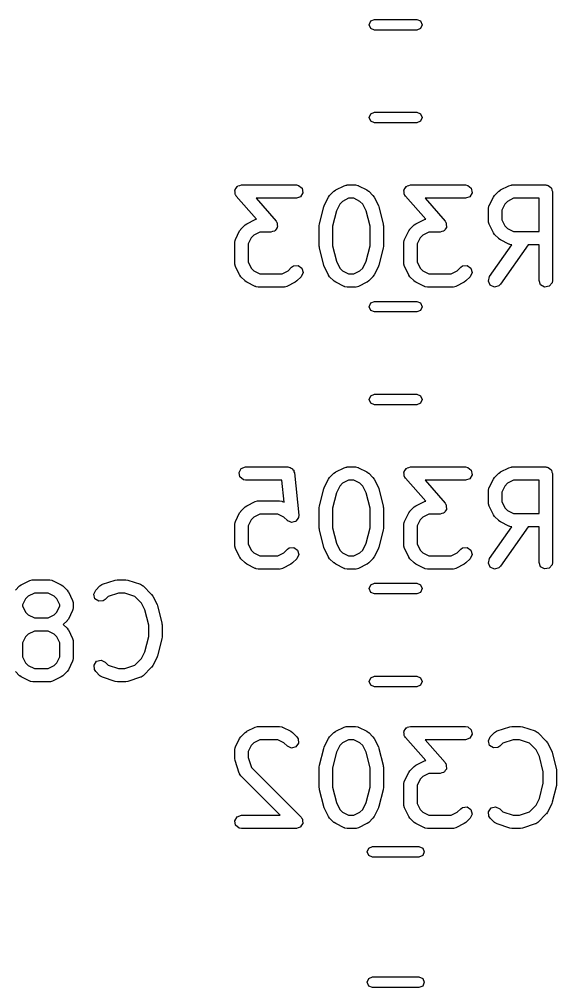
# Model space of a CAD drawing. Extents: x 109 to 192, y -153 to -42.
# Drawn here: x 181.94 to 188, y -103.67 to -92.76 of the extents above; entities that cross this region are included whole.
import ezdxf

# ---------------------------------------------------------------- set-up
doc = ezdxf.new("R2010")
doc.units = 0
doc.layers.add('BLACK', color=7, linetype='CONTINUOUS')

msp = doc.modelspace()

# ---------------------------------------------------------------- linework, layer by layer
at = {"layer": 'BLACK', "linetype": 'CONTINUOUS'}
for p, q in [((185.885, -92.8225), (185.902, -92.7801)), ((185.902, -92.7801), (185.945, -92.7625)), ((185.945, -92.7625), (186.419, -92.7625)), ((186.419, -92.7625), (186.462, -92.7801)), ((186.462, -92.7801), (186.479, -92.8225)), ((185.902, -92.8649), (185.885, -92.8225)), ((185.945, -92.8825), (185.902, -92.8649)), ((186.419, -92.8825), (185.945, -92.8825)), ((186.462, -92.8649), (186.419, -92.8825)), ((186.479, -92.8225), (186.462, -92.8649)), ((185.885, -93.8675), (185.902, -93.8251)), ((185.902, -93.9099), (185.885, -93.8675)), ((185.902, -93.8251), (185.945, -93.8075)), ((185.945, -93.8075), (186.419, -93.8075)), ((186.419, -93.8075), (186.462, -93.8251)), ((186.462, -93.8251), (186.479, -93.8675)), ((186.479, -93.8675), (186.462, -93.9099)), ((185.945, -93.9275), (185.902, -93.9099)), ((186.419, -93.9275), (185.945, -93.9275)), ((186.462, -93.9099), (186.419, -93.9275)), ((184.425, -94.6343), (184.444, -94.6274)), ((184.444, -94.6274), (185.063, -94.6274)), ((185.063, -94.6274), (185.089, -94.6319)), ((185.089, -94.6319), (185.128, -94.6649)), ((185.601, -94.6353), (185.626, -94.6279)), ((185.626, -94.6279), (185.63, -94.6289)), ((185.63, -94.6289), (185.634, -94.6274)), ((185.634, -94.6274), (185.73, -94.6274)), ((185.73, -94.6274), (185.755, -94.6319)), ((185.755, -94.6319), (185.759, -94.6348)), ((186.33, -94.6343), (186.349, -94.6274)), ((186.349, -94.6274), (186.968, -94.6274)), ((186.968, -94.6274), (186.993, -94.6319)), ((186.993, -94.6319), (187.033, -94.6649)), ((187.458, -94.6353), (187.483, -94.6279)), ((187.483, -94.6279), (187.487, -94.6289)), ((187.487, -94.6289), (187.492, -94.6274)), ((187.492, -94.6274), (187.872, -94.6274)), ((187.872, -94.6274), (187.882, -94.6291)), ((187.882, -94.6291), (187.885, -94.6285)), ((187.885, -94.6285), (187.888, -94.6302)), ((187.888, -94.6302), (187.898, -94.6319)), ((187.898, -94.6319), (187.913, -94.6444)), ((184.37, -94.6894), (184.373, -94.6842)), ((184.374, -94.7093), (184.37, -94.6894)), ((184.373, -94.6782), (184.386, -94.6624)), ((184.373, -94.6842), (184.373, -94.6782)), ((184.374, -94.7295), (184.374, -94.7093)), ((184.378, -94.7368), (184.374, -94.7295)), ((184.379, -94.7399), (184.378, -94.7368)), ((184.382, -94.7421), (184.379, -94.7399)), ((184.387, -94.7518), (184.382, -94.7421)), ((184.386, -94.6624), (184.396, -94.6449)), ((184.396, -94.6449), (184.401, -94.6429)), ((184.401, -94.6429), (184.405, -94.6382)), ((184.405, -94.6382), (184.425, -94.6343)), ((185.137, -94.7154), (185.111, -94.7598)), ((185.128, -94.6649), (185.137, -94.7154)), ((185.438, -94.7446), (185.486, -94.697)), ((185.486, -94.697), (185.504, -94.6841)), ((185.504, -94.6841), (185.506, -94.6829)), ((185.506, -94.6829), (185.601, -94.6353)), ((185.759, -94.6348), (185.763, -94.6353)), ((185.763, -94.6353), (185.858, -94.6829)), ((185.858, -94.6829), (185.876, -94.6963)), ((185.876, -94.6963), (185.878, -94.697)), ((185.878, -94.697), (185.926, -94.7446)), ((186.275, -94.6894), (186.278, -94.6842)), ((186.278, -94.7093), (186.275, -94.6894)), ((186.278, -94.6782), (186.29, -94.6624)), ((186.278, -94.6842), (186.278, -94.6782)), ((186.279, -94.7295), (186.278, -94.7093)), ((186.283, -94.7368), (186.279, -94.7295)), ((186.284, -94.7399), (186.283, -94.7368)), ((186.286, -94.7421), (186.284, -94.7399)), ((186.292, -94.7518), (186.286, -94.7421)), ((186.29, -94.6624), (186.3, -94.6449)), ((186.3, -94.6449), (186.306, -94.6429)), ((186.306, -94.6429), (186.31, -94.6382)), ((186.31, -94.6382), (186.33, -94.6343)), ((187.042, -94.7154), (187.016, -94.7598)), ((187.033, -94.6649), (187.042, -94.7154)), ((187.296, -94.7446), (187.343, -94.697)), ((187.343, -94.697), (187.362, -94.6841)), ((187.362, -94.6841), (187.363, -94.6829)), ((187.363, -94.6829), (187.458, -94.6353)), ((187.913, -94.6444), (187.93, -94.6542)), ((187.93, -94.6542), (187.932, -94.6605)), ((187.932, -94.6605), (187.937, -94.6649)), ((187.937, -94.6649), (187.941, -94.6841)), ((187.941, -94.6841), (187.947, -94.7024)), ((187.947, -94.7024), (187.947, -95.7024)), ((184.615, -95.012), (184.387, -94.7518)), ((185.063, -94.7774), (184.609, -94.7774)), ((184.609, -94.7774), (184.834, -95.0339)), ((185.111, -94.7598), (185.063, -94.7774)), ((185.377, -94.8593), (185.424, -94.7641)), ((185.424, -94.7641), (185.438, -94.7461)), ((185.438, -94.7461), (185.438, -94.7446)), ((185.553, -94.842), (185.515, -94.919)), ((185.584, -94.8116), (185.553, -94.842)), ((185.652, -94.7774), (185.584, -94.8116)), ((185.712, -94.7774), (185.652, -94.7774)), ((185.78, -94.8116), (185.712, -94.7774)), ((185.811, -94.842), (185.78, -94.8116)), ((185.849, -94.919), (185.811, -94.842)), ((185.926, -94.7446), (185.938, -94.763)), ((185.938, -94.763), (185.94, -94.7641)), ((185.94, -94.7641), (185.987, -94.8593)), ((186.52, -95.012), (186.292, -94.7518)), ((186.968, -94.7774), (186.514, -94.7774)), ((186.514, -94.7774), (186.738, -95.0339)), ((187.016, -94.7598), (186.968, -94.7774)), ((187.234, -94.8593), (187.282, -94.7641)), ((187.282, -94.7641), (187.295, -94.7461)), ((187.295, -94.7461), (187.296, -94.7446)), ((187.41, -94.842), (187.376, -94.9106)), ((187.441, -94.8116), (187.41, -94.842)), ((187.509, -94.7774), (187.441, -94.8116)), ((187.797, -94.7774), (187.509, -94.7774)), ((187.797, -95.1512), (187.797, -94.7774)), ((185.324, -95.0651), (185.371, -94.8747)), ((185.371, -94.8747), (185.376, -94.8628)), ((185.376, -94.8628), (185.377, -94.8593)), ((185.515, -94.919), (185.471, -95.0926)), ((185.893, -95.0926), (185.849, -94.919)), ((185.987, -94.8593), (185.991, -94.8717)), ((185.991, -94.8717), (185.993, -94.8747)), ((185.993, -94.8747), (186.04, -95.0651)), ((187.226, -94.8929), (187.231, -94.8672)), ((187.226, -95.0357), (187.226, -94.8929)), ((187.231, -94.8672), (187.233, -94.8638)), ((187.233, -94.8638), (187.234, -94.8593)), ((187.376, -94.9106), (187.376, -95.018)), ((184.486, -95.0779), (184.504, -95.0651)), ((184.504, -95.0651), (184.506, -95.0639)), ((184.506, -95.0639), (184.601, -95.0163)), ((184.601, -95.0163), (184.615, -95.012)), ((184.834, -95.0339), (184.84, -95.0436)), ((184.84, -95.0436), (184.842, -95.0458)), ((184.842, -95.0458), (184.843, -95.0489)), ((184.843, -95.0489), (184.847, -95.0562)), ((184.847, -95.0562), (184.848, -95.0764)), ((185.321, -95.0833), (185.324, -95.0686)), ((185.324, -95.0686), (185.324, -95.0651)), ((186.04, -95.0651), (186.042, -95.0801)), ((186.391, -95.0779), (186.409, -95.0651)), ((186.409, -95.0651), (186.41, -95.0639)), ((186.41, -95.0639), (186.506, -95.0163)), ((186.506, -95.0163), (186.52, -95.012)), ((186.738, -95.0339), (186.744, -95.0436)), ((186.744, -95.0436), (186.747, -95.0458)), ((186.747, -95.0458), (186.747, -95.0489)), ((186.747, -95.0489), (186.752, -95.0562)), ((186.752, -95.0562), (186.752, -95.0764)), ((187.228, -95.0399), (187.226, -95.0357)), ((187.227, -95.0443), (187.228, -95.0399)), ((187.234, -95.0693), (187.227, -95.0443)), ((187.282, -95.1645), (187.234, -95.0693)), ((187.376, -95.018), (187.41, -95.0865)), ((184.377, -95.2403), (184.424, -95.145)), ((184.424, -95.145), (184.438, -95.127)), ((184.438, -95.1255), (184.486, -95.0779)), ((184.438, -95.127), (184.438, -95.1255)), ((184.652, -95.1583), (184.584, -95.1926)), ((184.777, -95.1583), (184.652, -95.1583)), ((184.796, -95.1514), (184.777, -95.1583)), ((184.816, -95.1475), (184.796, -95.1514)), ((184.82, -95.1428), (184.816, -95.1475)), ((184.825, -95.1408), (184.82, -95.1428)), ((184.836, -95.1233), (184.825, -95.1408)), ((184.848, -95.1075), (184.836, -95.1233)), ((184.848, -95.0764), (184.851, -95.0964)), ((184.851, -95.0964), (184.848, -95.1015)), ((184.848, -95.1015), (184.848, -95.1075)), ((185.321, -95.3214), (185.321, -95.0833)), ((185.471, -95.0926), (185.471, -95.3122)), ((185.893, -95.3122), (185.893, -95.0926)), ((186.042, -95.0801), (186.043, -95.0833)), ((186.043, -95.0833), (186.043, -95.3214)), ((186.282, -95.2403), (186.329, -95.145)), ((186.329, -95.145), (186.343, -95.127)), ((186.343, -95.1255), (186.391, -95.0779)), ((186.343, -95.127), (186.343, -95.1255)), ((186.557, -95.1583), (186.488, -95.1926)), ((186.682, -95.1583), (186.557, -95.1583)), ((186.701, -95.1514), (186.682, -95.1583)), ((186.721, -95.1475), (186.701, -95.1514)), ((186.725, -95.1428), (186.721, -95.1475)), ((186.73, -95.1408), (186.725, -95.1428)), ((186.74, -95.1233), (186.73, -95.1408)), ((186.753, -95.1075), (186.74, -95.1233)), ((186.752, -95.0764), (186.756, -95.0964)), ((186.756, -95.0964), (186.753, -95.1015)), ((186.753, -95.1015), (186.753, -95.1075)), ((187.283, -95.1656), (187.282, -95.1645)), ((187.296, -95.184), (187.283, -95.1656)), ((187.41, -95.0865), (187.441, -95.1169)), ((187.441, -95.1169), (187.509, -95.1512)), ((187.509, -95.1512), (187.797, -95.1512)), ((184.369, -95.2738), (184.373, -95.2482)), ((184.369, -95.5119), (184.369, -95.2738)), ((184.373, -95.2482), (184.376, -95.2447)), ((184.376, -95.2447), (184.377, -95.2403)), ((184.553, -95.223), (184.519, -95.2915)), ((184.584, -95.1926), (184.553, -95.223)), ((186.274, -95.2738), (186.278, -95.2482)), ((186.274, -95.5119), (186.274, -95.2738)), ((186.278, -95.2482), (186.281, -95.2447)), ((186.281, -95.2447), (186.282, -95.2403)), ((186.458, -95.223), (186.424, -95.2915)), ((186.488, -95.1926), (186.458, -95.223)), ((187.343, -95.2316), (187.296, -95.184)), ((187.345, -95.2323), (187.343, -95.2316)), ((187.363, -95.2457), (187.345, -95.2323)), ((187.458, -95.2933), (187.363, -95.2457)), ((184.519, -95.2915), (184.519, -95.4942)), ((185.322, -95.3247), (185.321, -95.3214)), ((185.324, -95.3396), (185.322, -95.3247)), ((185.371, -95.5301), (185.324, -95.3396)), ((185.471, -95.3122), (185.515, -95.4857)), ((185.849, -95.4857), (185.893, -95.3122)), ((186.04, -95.3396), (185.993, -95.5301)), ((186.043, -95.3214), (186.04, -95.3362)), ((186.04, -95.3362), (186.04, -95.3396)), ((186.424, -95.2915), (186.424, -95.4942)), ((187.24, -95.6594), (187.49, -95.301)), ((187.673, -95.3012), (187.362, -95.7454)), ((187.462, -95.2938), (187.458, -95.2933)), ((187.466, -95.2967), (187.462, -95.2938)), ((187.49, -95.301), (187.466, -95.2967)), ((187.797, -95.3012), (187.673, -95.3012)), ((187.797, -95.7024), (187.797, -95.3012)), ((184.519, -95.4942), (184.553, -95.5627)), ((185.515, -95.4857), (185.553, -95.5627)), ((185.811, -95.5627), (185.849, -95.4857)), ((186.424, -95.4942), (186.458, -95.5627)), ((184.37, -95.5161), (184.369, -95.5119)), ((184.369, -95.5205), (184.37, -95.5161)), ((184.377, -95.5454), (184.369, -95.5205)), ((184.424, -95.6407), (184.377, -95.5454)), ((184.553, -95.5627), (184.584, -95.5931)), ((184.584, -95.5931), (184.652, -95.6274)), ((184.902, -95.6274), (184.971, -95.5931)), ((184.971, -95.5931), (185.01, -95.5541)), ((185.01, -95.5541), (185.031, -95.5392)), ((185.031, -95.5392), (185.082, -95.5347)), ((185.082, -95.5347), (185.124, -95.5641)), ((185.138, -95.6137), (185.116, -95.6602)), ((185.124, -95.5641), (185.138, -95.6137)), ((185.373, -95.533), (185.371, -95.5301)), ((185.377, -95.5454), (185.373, -95.533)), ((185.424, -95.6407), (185.377, -95.5454)), ((185.553, -95.5627), (185.584, -95.5931)), ((185.584, -95.5931), (185.652, -95.6274)), ((185.712, -95.6274), (185.78, -95.5931)), ((185.78, -95.5931), (185.811, -95.5627)), ((185.987, -95.5454), (185.94, -95.6407)), ((185.988, -95.5419), (185.987, -95.5454)), ((185.993, -95.5301), (185.988, -95.5419)), ((186.275, -95.5161), (186.274, -95.5119)), ((186.274, -95.5205), (186.275, -95.5161)), ((186.282, -95.5454), (186.274, -95.5205)), ((186.329, -95.6407), (186.282, -95.5454)), ((186.458, -95.5627), (186.488, -95.5931)), ((186.488, -95.5931), (186.557, -95.6274)), ((186.807, -95.6274), (186.876, -95.5931)), ((186.876, -95.5931), (186.915, -95.5541)), ((186.915, -95.5541), (186.936, -95.5392)), ((186.936, -95.5392), (186.987, -95.5347)), ((186.987, -95.5347), (187.029, -95.5641)), ((187.042, -95.6137), (187.021, -95.6602)), ((187.029, -95.5641), (187.042, -95.6137)), ((184.426, -95.6418), (184.424, -95.6407)), ((184.438, -95.6602), (184.426, -95.6418)), ((184.486, -95.7078), (184.438, -95.6602)), ((184.488, -95.7085), (184.486, -95.7078)), ((184.506, -95.7218), (184.488, -95.7085)), ((184.601, -95.7695), (184.506, -95.7218)), ((184.652, -95.6274), (184.902, -95.6274)), ((185.049, -95.7218), (184.954, -95.7695)), ((185.05, -95.7207), (185.049, -95.7218)), ((185.068, -95.7078), (185.05, -95.7207)), ((185.116, -95.6602), (185.068, -95.7078)), ((185.426, -95.6418), (185.424, -95.6407)), ((185.438, -95.6602), (185.426, -95.6418)), ((185.486, -95.7078), (185.438, -95.6602)), ((185.488, -95.7085), (185.486, -95.7078)), ((185.506, -95.7218), (185.488, -95.7085)), ((185.601, -95.7695), (185.506, -95.7218)), ((185.652, -95.6274), (185.712, -95.6274)), ((185.858, -95.7218), (185.763, -95.7695)), ((185.86, -95.7207), (185.858, -95.7218)), ((185.878, -95.7078), (185.86, -95.7207)), ((185.926, -95.6602), (185.878, -95.7078)), ((185.94, -95.6407), (185.926, -95.6587)), ((185.926, -95.6587), (185.926, -95.6602)), ((186.33, -95.6418), (186.329, -95.6407)), ((186.343, -95.6602), (186.33, -95.6418)), ((186.391, -95.7078), (186.343, -95.6602)), ((186.392, -95.7085), (186.391, -95.7078)), ((186.41, -95.7218), (186.392, -95.7085)), ((186.506, -95.7695), (186.41, -95.7218)), ((186.557, -95.6274), (186.807, -95.6274)), ((186.954, -95.7218), (186.858, -95.7695)), ((186.955, -95.7207), (186.954, -95.7218)), ((186.973, -95.7078), (186.955, -95.7207)), ((187.021, -95.6602), (186.973, -95.7078)), ((187.226, -95.7089), (187.24, -95.6594)), ((187.248, -95.7554), (187.226, -95.7089)), ((187.815, -95.7506), (187.797, -95.7024)), ((187.947, -95.7024), (187.943, -95.728)), ((184.605, -95.77), (184.601, -95.7695)), ((184.609, -95.7729), (184.605, -95.77)), ((184.634, -95.7774), (184.609, -95.7729)), ((184.92, -95.7774), (184.634, -95.7774)), ((184.924, -95.7758), (184.92, -95.7774)), ((184.929, -95.7769), (184.924, -95.7758)), ((184.954, -95.7695), (184.929, -95.7769)), ((185.605, -95.77), (185.601, -95.7695)), ((185.609, -95.7729), (185.605, -95.77)), ((185.634, -95.7774), (185.609, -95.7729)), ((185.73, -95.7774), (185.634, -95.7774)), ((185.734, -95.7758), (185.73, -95.7774)), ((185.738, -95.7769), (185.734, -95.7758)), ((185.763, -95.7695), (185.738, -95.7769)), ((186.51, -95.77), (186.506, -95.7695)), ((186.513, -95.7729), (186.51, -95.77)), ((186.539, -95.7774), (186.513, -95.7729)), ((186.825, -95.7774), (186.539, -95.7774)), ((186.829, -95.7758), (186.825, -95.7774)), ((186.833, -95.7769), (186.829, -95.7758)), ((186.858, -95.7695), (186.833, -95.7769)), ((187.295, -95.7771), (187.248, -95.7554)), ((187.344, -95.7638), (187.295, -95.7771)), ((187.362, -95.7454), (187.344, -95.7638)), ((187.859, -95.7762), (187.815, -95.7506)), ((187.91, -95.7673), (187.859, -95.7762)), ((187.943, -95.728), (187.91, -95.7673)), ((185.902, -95.9551), (185.945, -95.9375)), ((185.945, -95.9375), (186.419, -95.9375)), ((186.419, -95.9375), (186.462, -95.9551)), ((185.885, -95.9975), (185.902, -95.9551)), ((185.902, -96.0399), (185.885, -95.9975)), ((185.945, -96.0575), (185.902, -96.0399)), ((186.462, -96.0399), (186.419, -96.0575)), ((186.462, -95.9551), (186.479, -95.9975)), ((186.479, -95.9975), (186.462, -96.0399)), ((186.419, -96.0575), (185.945, -96.0575)), ((185.885, -97.0425), (185.902, -97.0001)), ((185.902, -97.0001), (185.945, -96.9825)), ((185.945, -96.9825), (186.419, -96.9825)), ((186.419, -96.9825), (186.462, -97.0001)), ((186.462, -97.0001), (186.479, -97.0425)), ((185.902, -97.0849), (185.885, -97.0425)), ((185.945, -97.1025), (185.902, -97.0849)), ((186.419, -97.1025), (185.945, -97.1025)), ((186.462, -97.0849), (186.419, -97.1025)), ((186.479, -97.0425), (186.462, -97.0849)), ((184.418, -97.8644), (184.443, -97.8199)), ((184.427, -97.9149), (184.418, -97.8644)), ((184.443, -97.8199), (184.492, -97.8024)), ((184.492, -97.8024), (184.968, -97.8024)), ((184.968, -97.8024), (184.972, -97.8031)), ((184.972, -97.8031), (184.973, -97.8026)), ((184.973, -97.8026), (184.976, -97.8039)), ((184.976, -97.8039), (184.993, -97.8069)), ((184.993, -97.8069), (185.006, -97.8171)), ((185.006, -97.8171), (185.02, -97.8237)), ((185.02, -97.8237), (185.025, -97.8331)), ((185.025, -97.8331), (185.033, -97.8399)), ((185.033, -97.8399), (185.035, -97.8556)), ((185.035, -97.8556), (185.042, -97.8699)), ((185.042, -97.8699), (185.09, -98.3461)), ((185.438, -97.9196), (185.486, -97.872)), ((185.486, -97.872), (185.504, -97.8591)), ((185.504, -97.8591), (185.506, -97.8579)), ((185.506, -97.8579), (185.601, -97.8103)), ((185.601, -97.8103), (185.626, -97.8029)), ((185.626, -97.8029), (185.63, -97.8039)), ((185.63, -97.8039), (185.634, -97.8024)), ((185.634, -97.8024), (185.73, -97.8024)), ((185.73, -97.8024), (185.755, -97.8069)), ((185.755, -97.8069), (185.759, -97.8098)), ((185.759, -97.8098), (185.763, -97.8103)), ((185.763, -97.8103), (185.858, -97.8579)), ((185.858, -97.8579), (185.876, -97.8713)), ((185.876, -97.8713), (185.878, -97.872)), ((185.878, -97.872), (185.926, -97.9196)), ((186.275, -97.8644), (186.278, -97.8592)), ((186.278, -97.8843), (186.275, -97.8644)), ((186.278, -97.8532), (186.29, -97.8374)), ((186.278, -97.8592), (186.278, -97.8532)), ((186.279, -97.9045), (186.278, -97.8843)), ((186.29, -97.8374), (186.3, -97.8199)), ((186.3, -97.8199), (186.306, -97.8179)), ((186.306, -97.8179), (186.31, -97.8132)), ((186.31, -97.8132), (186.33, -97.8093)), ((186.33, -97.8093), (186.349, -97.8024)), ((186.349, -97.8024), (186.968, -97.8024)), ((186.968, -97.8024), (186.993, -97.8069)), ((186.993, -97.8069), (187.033, -97.8399)), ((187.042, -97.8904), (187.016, -97.9348)), ((187.033, -97.8399), (187.042, -97.8904)), ((187.296, -97.9196), (187.343, -97.872)), ((187.343, -97.872), (187.362, -97.8591)), ((187.362, -97.8591), (187.363, -97.8579)), ((187.363, -97.8579), (187.458, -97.8103)), ((187.458, -97.8103), (187.483, -97.8029)), ((187.483, -97.8029), (187.487, -97.8039)), ((187.487, -97.8039), (187.492, -97.8024)), ((187.492, -97.8024), (187.872, -97.8024)), ((187.872, -97.8024), (187.882, -97.8041)), ((187.882, -97.8041), (187.885, -97.8035)), ((187.885, -97.8035), (187.888, -97.8052)), ((187.888, -97.8052), (187.898, -97.8069)), ((187.898, -97.8069), (187.913, -97.8194)), ((187.913, -97.8194), (187.93, -97.8292)), ((187.93, -97.8292), (187.932, -97.8355)), ((187.932, -97.8355), (187.937, -97.8399)), ((187.937, -97.8399), (187.941, -97.8591)), ((187.941, -97.8591), (187.947, -97.8774)), ((187.947, -97.8774), (187.947, -98.8774)), ((184.466, -97.9479), (184.427, -97.9149)), ((184.492, -97.9524), (184.466, -97.9479)), ((184.9, -97.9524), (184.492, -97.9524)), ((184.925, -98.2006), (184.9, -97.9524)), ((185.377, -98.0343), (185.424, -97.9391)), ((185.424, -97.9391), (185.438, -97.9211)), ((185.438, -97.9211), (185.438, -97.9196)), ((185.584, -97.9866), (185.553, -98.017)), ((185.652, -97.9524), (185.584, -97.9866)), ((185.712, -97.9524), (185.652, -97.9524)), ((185.78, -97.9866), (185.712, -97.9524)), ((185.811, -98.017), (185.78, -97.9866)), ((185.926, -97.9196), (185.938, -97.938)), ((185.938, -97.938), (185.94, -97.9391)), ((185.94, -97.9391), (185.987, -98.0343)), ((186.283, -97.9118), (186.279, -97.9045)), ((186.284, -97.9149), (186.283, -97.9118)), ((186.286, -97.9171), (186.284, -97.9149)), ((186.292, -97.9268), (186.286, -97.9171)), ((186.52, -98.187), (186.292, -97.9268)), ((186.968, -97.9524), (186.514, -97.9524)), ((186.514, -97.9524), (186.738, -98.2089)), ((187.016, -97.9348), (186.968, -97.9524)), ((187.234, -98.0343), (187.282, -97.9391)), ((187.282, -97.9391), (187.295, -97.9211)), ((187.295, -97.9211), (187.296, -97.9196)), ((187.441, -97.9866), (187.41, -98.017)), ((187.509, -97.9524), (187.441, -97.9866)), ((187.797, -97.9524), (187.509, -97.9524)), ((187.797, -98.3262), (187.797, -97.9524)), ((185.324, -98.2401), (185.371, -98.0497)), ((185.371, -98.0497), (185.376, -98.0378)), ((185.376, -98.0378), (185.377, -98.0343)), ((185.515, -98.094), (185.471, -98.2676)), ((185.553, -98.017), (185.515, -98.094)), ((185.849, -98.094), (185.811, -98.017)), ((185.893, -98.2676), (185.849, -98.094)), ((185.987, -98.0343), (185.991, -98.0467)), ((185.991, -98.0467), (185.993, -98.0497)), ((185.993, -98.0497), (186.04, -98.2401)), ((187.226, -98.0679), (187.231, -98.0422)), ((187.226, -98.2107), (187.226, -98.0679)), ((187.231, -98.0422), (187.233, -98.0388)), ((187.233, -98.0388), (187.234, -98.0343)), ((187.41, -98.017), (187.376, -98.0856)), ((187.376, -98.0856), (187.376, -98.193)), ((184.506, -98.2389), (184.601, -98.1913)), ((184.601, -98.1913), (184.626, -98.1838)), ((184.626, -98.1838), (184.63, -98.1849)), ((184.63, -98.1849), (184.634, -98.1833)), ((184.634, -98.1833), (184.872, -98.1833)), ((184.872, -98.1833), (184.898, -98.1879)), ((184.898, -98.1879), (184.902, -98.1907)), ((184.902, -98.1907), (184.906, -98.1913)), ((184.906, -98.1913), (184.925, -98.2006)), ((186.41, -98.2389), (186.506, -98.1913)), ((186.506, -98.1913), (186.52, -98.187)), ((186.738, -98.2089), (186.744, -98.2186)), ((186.744, -98.2186), (186.747, -98.2208)), ((186.747, -98.2208), (186.747, -98.2239)), ((186.747, -98.2239), (186.752, -98.2312)), ((186.752, -98.2312), (186.752, -98.2514)), ((187.228, -98.2149), (187.226, -98.2107)), ((187.227, -98.2193), (187.228, -98.2149)), ((187.234, -98.2443), (187.227, -98.2193)), ((187.376, -98.193), (187.41, -98.2615)), ((184.377, -98.4153), (184.424, -98.32)), ((184.424, -98.32), (184.438, -98.302)), ((184.438, -98.3005), (184.486, -98.2529)), ((184.438, -98.302), (184.438, -98.3005)), ((184.486, -98.2529), (184.504, -98.2401)), ((184.504, -98.2401), (184.506, -98.2389)), ((184.652, -98.3333), (184.584, -98.3676)), ((184.855, -98.3333), (184.652, -98.3333)), ((184.923, -98.3676), (184.855, -98.3333)), ((185.321, -98.2583), (185.324, -98.2436)), ((185.321, -98.4964), (185.321, -98.2583)), ((185.324, -98.2436), (185.324, -98.2401)), ((185.471, -98.2676), (185.471, -98.4872)), ((185.893, -98.4872), (185.893, -98.2676)), ((186.04, -98.2401), (186.042, -98.2551)), ((186.042, -98.2551), (186.043, -98.2583)), ((186.043, -98.2583), (186.043, -98.4964)), ((186.282, -98.4153), (186.329, -98.32)), ((186.329, -98.32), (186.343, -98.302)), ((186.343, -98.3005), (186.391, -98.2529)), ((186.343, -98.302), (186.343, -98.3005)), ((186.391, -98.2529), (186.409, -98.2401)), ((186.409, -98.2401), (186.41, -98.2389)), ((186.557, -98.3333), (186.488, -98.3676)), ((186.682, -98.3333), (186.557, -98.3333)), ((186.701, -98.3264), (186.682, -98.3333)), ((186.721, -98.3225), (186.701, -98.3264)), ((186.725, -98.3178), (186.721, -98.3225)), ((186.73, -98.3158), (186.725, -98.3178)), ((186.74, -98.2983), (186.73, -98.3158)), ((186.753, -98.2825), (186.74, -98.2983)), ((186.752, -98.2514), (186.756, -98.2714)), ((186.756, -98.2714), (186.753, -98.2765)), ((186.753, -98.2765), (186.753, -98.2825)), ((187.282, -98.3395), (187.234, -98.2443)), ((187.283, -98.3406), (187.282, -98.3395)), ((187.41, -98.2615), (187.441, -98.2919)), ((187.441, -98.2919), (187.509, -98.3262)), ((187.509, -98.3262), (187.797, -98.3262)), ((184.369, -98.4488), (184.373, -98.4232)), ((184.369, -98.6869), (184.369, -98.4488)), ((184.373, -98.4232), (184.376, -98.4197)), ((184.376, -98.4197), (184.377, -98.4153)), ((184.553, -98.398), (184.519, -98.4665)), ((184.584, -98.3676), (184.553, -98.398)), ((184.962, -98.4066), (184.923, -98.3676)), ((184.963, -98.4068), (184.962, -98.4066)), ((184.963, -98.4073), (184.963, -98.4068)), ((184.986, -98.4176), (184.963, -98.4073)), ((185.009, -98.4283), (184.986, -98.4176)), ((185.01, -98.4284), (185.009, -98.4282)), ((185.009, -98.4282), (185.009, -98.4283)), ((185.034, -98.4215), (185.01, -98.4284)), ((185.058, -98.415), (185.034, -98.4215)), ((185.059, -98.4146), (185.058, -98.415)), ((185.073, -98.3936), (185.059, -98.4145)), ((185.059, -98.4145), (185.059, -98.4146)), ((185.088, -98.373), (185.073, -98.3936)), ((185.09, -98.3461), (185.088, -98.3721)), ((185.088, -98.3721), (185.088, -98.3725)), ((185.088, -98.3725), (185.088, -98.373)), ((186.274, -98.4488), (186.278, -98.4232)), ((186.274, -98.6869), (186.274, -98.4488)), ((186.278, -98.4232), (186.281, -98.4197)), ((186.281, -98.4197), (186.282, -98.4153)), ((186.458, -98.398), (186.424, -98.4665)), ((186.488, -98.3676), (186.458, -98.398)), ((187.296, -98.359), (187.283, -98.3406)), ((187.343, -98.4066), (187.296, -98.359)), ((187.345, -98.4073), (187.343, -98.4066)), ((187.363, -98.4207), (187.345, -98.4073)), ((187.458, -98.4683), (187.363, -98.4207)), ((184.519, -98.4665), (184.519, -98.6692)), ((185.322, -98.4997), (185.321, -98.4964)), ((185.324, -98.5146), (185.322, -98.4997)), ((185.371, -98.7051), (185.324, -98.5146)), ((185.471, -98.4872), (185.515, -98.6607)), ((185.849, -98.6607), (185.893, -98.4872)), ((186.04, -98.5146), (185.993, -98.7051)), ((186.043, -98.4964), (186.04, -98.5112)), ((186.04, -98.5112), (186.04, -98.5146)), ((186.424, -98.4665), (186.424, -98.6692)), ((187.24, -98.8344), (187.49, -98.476)), ((187.673, -98.4762), (187.362, -98.9204)), ((187.462, -98.4688), (187.458, -98.4683)), ((187.466, -98.4717), (187.462, -98.4688)), ((187.49, -98.476), (187.466, -98.4717)), ((187.797, -98.4762), (187.673, -98.4762)), ((187.797, -98.8774), (187.797, -98.4762)), ((185.515, -98.6607), (185.553, -98.7377)), ((185.811, -98.7377), (185.849, -98.6607)), ((184.37, -98.6911), (184.369, -98.6869)), ((184.369, -98.6955), (184.37, -98.6911)), ((184.377, -98.7204), (184.369, -98.6955)), ((184.424, -98.8157), (184.377, -98.7204)), ((184.519, -98.6692), (184.553, -98.7377)), ((184.553, -98.7377), (184.584, -98.7681)), ((184.584, -98.7681), (184.652, -98.8024)), ((184.855, -98.8024), (184.923, -98.7681)), ((184.923, -98.7681), (184.962, -98.7291)), ((184.962, -98.7291), (184.984, -98.7142)), ((184.984, -98.7142), (185.035, -98.7097)), ((185.035, -98.7097), (185.077, -98.7391)), ((185.077, -98.7391), (185.09, -98.7887)), ((185.373, -98.708), (185.371, -98.7051)), ((185.377, -98.7204), (185.373, -98.708)), ((185.424, -98.8157), (185.377, -98.7204)), ((185.553, -98.7377), (185.584, -98.7681)), ((185.584, -98.7681), (185.652, -98.8024)), ((185.712, -98.8024), (185.78, -98.7681)), ((185.78, -98.7681), (185.811, -98.7377)), ((185.987, -98.7204), (185.94, -98.8157)), ((185.988, -98.7169), (185.987, -98.7204)), ((185.993, -98.7051), (185.988, -98.7169)), ((186.275, -98.6911), (186.274, -98.6869)), ((186.274, -98.6955), (186.275, -98.6911)), ((186.282, -98.7204), (186.274, -98.6955)), ((186.329, -98.8157), (186.282, -98.7204)), ((186.424, -98.6692), (186.458, -98.7377)), ((186.458, -98.7377), (186.488, -98.7681)), ((186.488, -98.7681), (186.557, -98.8024)), ((186.807, -98.8024), (186.876, -98.7681)), ((186.876, -98.7681), (186.915, -98.7291)), ((186.915, -98.7291), (186.936, -98.7142)), ((186.936, -98.7142), (186.987, -98.7097)), ((186.987, -98.7097), (187.029, -98.7391)), ((187.029, -98.7391), (187.042, -98.7887)), ((184.426, -98.8168), (184.424, -98.8157)), ((184.438, -98.8352), (184.426, -98.8168)), ((184.486, -98.8828), (184.438, -98.8352)), ((184.488, -98.8835), (184.486, -98.8828)), ((184.506, -98.8968), (184.488, -98.8835)), ((184.652, -98.8024), (184.855, -98.8024)), ((185.021, -98.8828), (185.002, -98.8957)), ((185.068, -98.8352), (185.021, -98.8828)), ((185.09, -98.7887), (185.068, -98.8352)), ((185.426, -98.8168), (185.424, -98.8157)), ((185.438, -98.8352), (185.426, -98.8168)), ((185.486, -98.8828), (185.438, -98.8352)), ((185.488, -98.8835), (185.486, -98.8828)), ((185.506, -98.8968), (185.488, -98.8835)), ((185.652, -98.8024), (185.712, -98.8024)), ((185.878, -98.8828), (185.86, -98.8957)), ((185.926, -98.8352), (185.878, -98.8828)), ((185.94, -98.8157), (185.926, -98.8337)), ((185.926, -98.8337), (185.926, -98.8352)), ((186.33, -98.8168), (186.329, -98.8157)), ((186.343, -98.8352), (186.33, -98.8168)), ((186.391, -98.8828), (186.343, -98.8352)), ((186.392, -98.8835), (186.391, -98.8828)), ((186.41, -98.8968), (186.392, -98.8835)), ((186.557, -98.8024), (186.807, -98.8024)), ((186.973, -98.8828), (186.955, -98.8957)), ((187.021, -98.8352), (186.973, -98.8828)), ((187.042, -98.7887), (187.021, -98.8352)), ((187.226, -98.8839), (187.24, -98.8344)), ((187.248, -98.9304), (187.226, -98.8839)), ((187.815, -98.9256), (187.797, -98.8774)), ((187.947, -98.8774), (187.943, -98.903)), ((184.601, -98.9445), (184.506, -98.8968)), ((184.605, -98.945), (184.601, -98.9445)), ((184.609, -98.9479), (184.605, -98.945)), ((184.634, -98.9524), (184.609, -98.9479)), ((184.872, -98.9524), (184.634, -98.9524)), ((184.877, -98.9508), (184.872, -98.9524)), ((184.881, -98.9519), (184.877, -98.9508)), ((184.906, -98.9445), (184.881, -98.9519)), ((185.001, -98.8968), (184.906, -98.9445)), ((185.002, -98.8957), (185.001, -98.8968)), ((185.601, -98.9445), (185.506, -98.8968)), ((185.605, -98.945), (185.601, -98.9445)), ((185.609, -98.9479), (185.605, -98.945)), ((185.634, -98.9524), (185.609, -98.9479)), ((185.73, -98.9524), (185.634, -98.9524)), ((185.734, -98.9508), (185.73, -98.9524)), ((185.738, -98.9519), (185.734, -98.9508)), ((185.763, -98.9445), (185.738, -98.9519)), ((185.858, -98.8968), (185.763, -98.9445)), ((185.86, -98.8957), (185.858, -98.8968)), ((186.506, -98.9445), (186.41, -98.8968)), ((186.51, -98.945), (186.506, -98.9445)), ((186.513, -98.9479), (186.51, -98.945)), ((186.539, -98.9524), (186.513, -98.9479)), ((186.825, -98.9524), (186.539, -98.9524)), ((186.829, -98.9508), (186.825, -98.9524)), ((186.833, -98.9519), (186.829, -98.9508)), ((186.858, -98.9445), (186.833, -98.9519)), ((186.954, -98.8968), (186.858, -98.9445)), ((186.955, -98.8957), (186.954, -98.8968)), ((187.295, -98.9521), (187.248, -98.9304)), ((187.344, -98.9388), (187.295, -98.9521)), ((187.362, -98.9204), (187.344, -98.9388)), ((187.859, -98.9512), (187.815, -98.9256)), ((187.91, -98.9423), (187.859, -98.9512)), ((187.943, -98.903), (187.91, -98.9423)), ((181.965, -99.1279), (182.061, -99.0803)), ((182.061, -99.0803), (182.086, -99.0729)), ((182.086, -99.0729), (182.09, -99.0739)), ((182.09, -99.0739), (182.094, -99.0724)), ((182.094, -99.0724), (182.285, -99.0724)), ((182.285, -99.0724), (182.31, -99.0769)), ((182.31, -99.0769), (182.314, -99.0798)), ((182.314, -99.0798), (182.318, -99.0803)), ((182.318, -99.0803), (182.413, -99.1279)), ((182.88, -99.1238), (183.023, -99.0762)), ((183.023, -99.0762), (183.045, -99.0729)), ((183.045, -99.0729), (183.047, -99.0724)), ((183.047, -99.0724), (183.142, -99.0724)), ((183.142, -99.0724), (183.164, -99.0763)), ((183.164, -99.0763), (183.165, -99.0762)), ((183.165, -99.0762), (183.308, -99.1238)), ((181.898, -99.1896), (181.946, -99.142)), ((181.946, -99.142), (181.964, -99.1291)), ((181.964, -99.1291), (181.965, -99.1279)), ((182.413, -99.1279), (182.431, -99.1413)), ((182.431, -99.1413), (182.433, -99.142)), ((182.433, -99.142), (182.481, -99.1896)), ((182.481, -99.1896), (182.493, -99.208)), ((182.493, -99.208), (182.495, -99.2091)), ((182.495, -99.2091), (182.542, -99.3043)), ((182.781, -99.2361), (182.803, -99.1896)), ((182.803, -99.1896), (182.851, -99.142)), ((182.851, -99.142), (182.872, -99.127)), ((182.872, -99.127), (182.876, -99.1266)), ((182.876, -99.1266), (182.88, -99.1238)), ((183.308, -99.1238), (183.331, -99.1363)), ((183.331, -99.1363), (183.334, -99.1401)), ((183.334, -99.1401), (183.338, -99.142)), ((183.338, -99.142), (183.433, -99.2372)), ((185.885, -99.1725), (185.902, -99.1301)), ((185.902, -99.2149), (185.885, -99.1725)), ((185.902, -99.1301), (185.945, -99.1125)), ((185.945, -99.1125), (186.419, -99.1125)), ((186.419, -99.1125), (186.462, -99.1301)), ((186.462, -99.1301), (186.479, -99.1725)), ((186.479, -99.1725), (186.462, -99.2149)), ((182.013, -99.287), (181.979, -99.3556)), ((182.043, -99.2566), (182.013, -99.287)), ((182.112, -99.2224), (182.043, -99.2566)), ((182.267, -99.2224), (182.112, -99.2224)), ((182.335, -99.2566), (182.267, -99.2224)), ((182.366, -99.287), (182.335, -99.2566)), ((182.4, -99.3556), (182.366, -99.287)), ((182.542, -99.3043), (182.55, -99.3293)), ((182.795, -99.2856), (182.781, -99.2361)), ((182.837, -99.3151), (182.795, -99.2856)), ((182.888, -99.3106), (182.837, -99.3151)), ((182.909, -99.2957), (182.888, -99.3106)), ((182.944, -99.2606), (182.909, -99.2957)), ((183.059, -99.2224), (182.944, -99.2606)), ((183.13, -99.2224), (183.059, -99.2224)), ((183.244, -99.2606), (183.13, -99.2224)), ((183.318, -99.3347), (183.244, -99.2606)), ((183.433, -99.2372), (183.446, -99.2556)), ((183.446, -99.2556), (183.447, -99.2567)), ((183.447, -99.2567), (183.495, -99.3519)), ((185.945, -99.2325), (185.902, -99.2149)), ((186.419, -99.2325), (185.945, -99.2325)), ((186.462, -99.2149), (186.419, -99.2325)), ((181.979, -99.3556), (181.979, -99.3678)), ((181.979, -99.3678), (182.013, -99.4363)), ((182.366, -99.4363), (182.4, -99.3678)), ((182.4, -99.3678), (182.4, -99.3556)), ((182.542, -99.419), (182.495, -99.5143)), ((182.543, -99.4146), (182.542, -99.419)), ((182.546, -99.4111), (182.543, -99.4146)), ((182.55, -99.3855), (182.546, -99.4111)), ((182.55, -99.3293), (182.549, -99.3336)), ((182.549, -99.3336), (182.55, -99.3379)), ((182.55, -99.3379), (182.55, -99.3855)), ((183.357, -99.4117), (183.318, -99.3347)), ((183.4, -99.5852), (183.357, -99.4117)), ((183.495, -99.3519), (183.498, -99.3643)), ((183.498, -99.3643), (183.5, -99.3673)), ((183.5, -99.3673), (183.548, -99.5578)), ((182.013, -99.4363), (182.043, -99.4667)), ((182.043, -99.4667), (182.112, -99.501)), ((182.112, -99.501), (182.267, -99.501)), ((182.267, -99.501), (182.335, -99.4667)), ((182.335, -99.4667), (182.366, -99.4363)), ((182.481, -99.5337), (182.438, -99.576)), ((182.495, -99.5143), (182.481, -99.5323)), ((182.481, -99.5323), (182.481, -99.5337)), ((182.438, -99.576), (182.481, -99.6182)), ((182.481, -99.6182), (182.493, -99.6365)), ((182.493, -99.6365), (182.495, -99.6376)), ((182.495, -99.6376), (182.542, -99.7329)), ((183.4, -99.7096), (183.4, -99.5852)), ((183.548, -99.5578), (183.549, -99.5727)), ((183.549, -99.5727), (183.55, -99.576)), ((183.55, -99.576), (183.55, -99.7188)), ((182.013, -99.7156), (181.979, -99.7841)), ((182.043, -99.6852), (182.013, -99.7156)), ((182.112, -99.651), (182.043, -99.6852)), ((182.267, -99.651), (182.112, -99.651)), ((182.335, -99.6852), (182.267, -99.651)), ((182.366, -99.7156), (182.335, -99.6852)), ((182.4, -99.7841), (182.366, -99.7156)), ((182.542, -99.7329), (182.55, -99.7579)), ((183.357, -99.8831), (183.4, -99.7096)), ((183.548, -99.737), (183.5, -99.9275)), ((183.55, -99.7188), (183.547, -99.7336)), ((183.547, -99.7336), (183.548, -99.737)), ((181.979, -99.7841), (181.979, -99.9392)), ((182.4, -99.9392), (182.4, -99.7841)), ((182.55, -99.7579), (182.549, -99.7622)), ((182.549, -99.7622), (182.55, -99.7664)), ((182.55, -99.7664), (182.55, -99.9569)), ((181.979, -99.9392), (182.013, -100.008)), ((182.366, -100.008), (182.4, -99.9392)), ((182.55, -99.9569), (182.546, -99.9826)), ((183.244, -100.034), (183.318, -99.9601)), ((183.318, -99.9601), (183.357, -99.8831)), ((183.495, -99.9428), (183.447, -100.038)), ((183.5, -99.9275), (183.495, -99.9393)), ((183.495, -99.9393), (183.495, -99.9428)), ((182.013, -100.008), (182.043, -100.038)), ((182.043, -100.038), (182.112, -100.072)), ((182.112, -100.072), (182.267, -100.072)), ((182.267, -100.072), (182.335, -100.038)), ((182.335, -100.038), (182.366, -100.008)), ((182.542, -99.9904), (182.495, -100.086)), ((182.543, -99.986), (182.542, -99.9904)), ((182.546, -99.9826), (182.543, -99.986)), ((182.784, -100.033), (182.813, -99.9907)), ((182.788, -100.084), (182.784, -100.033)), ((182.803, -100.105), (182.788, -100.084)), ((182.813, -99.9907), (182.863, -99.9774)), ((182.863, -99.9774), (182.909, -99.9991)), ((182.909, -99.9991), (182.944, -100.034)), ((182.944, -100.034), (183.059, -100.072)), ((183.059, -100.072), (183.13, -100.072)), ((183.13, -100.072), (183.244, -100.034)), ((183.433, -100.058), (183.338, -100.153)), ((183.434, -100.056), (183.433, -100.058)), ((183.447, -100.038), (183.434, -100.056)), ((181.946, -100.153), (181.898, -100.105)), ((181.947, -100.153), (181.946, -100.153)), ((181.965, -100.167), (181.947, -100.153)), ((182.061, -100.214), (181.965, -100.167)), ((182.413, -100.167), (182.318, -100.214)), ((182.415, -100.166), (182.413, -100.167)), ((182.433, -100.153), (182.415, -100.166)), ((182.481, -100.105), (182.433, -100.153)), ((182.495, -100.086), (182.481, -100.104)), ((182.481, -100.104), (182.481, -100.105)), ((182.851, -100.153), (182.803, -100.105)), ((182.855, -100.155), (182.851, -100.153)), ((182.857, -100.159), (182.855, -100.155)), ((182.88, -100.171), (182.857, -100.159)), ((183.023, -100.219), (182.88, -100.171)), ((183.308, -100.171), (183.165, -100.219)), ((183.312, -100.168), (183.308, -100.171)), ((183.316, -100.168), (183.312, -100.168)), ((183.338, -100.153), (183.316, -100.168)), ((185.885, -100.218), (185.902, -100.175)), ((185.902, -100.175), (185.945, -100.157)), ((185.945, -100.157), (186.419, -100.157)), ((186.419, -100.157), (186.462, -100.175)), ((186.462, -100.175), (186.479, -100.218)), ((182.065, -100.215), (182.061, -100.214)), ((182.068, -100.218), (182.065, -100.215)), ((182.094, -100.222), (182.068, -100.218)), ((182.285, -100.222), (182.094, -100.222)), ((182.289, -100.221), (182.285, -100.222)), ((182.293, -100.222), (182.289, -100.221)), ((182.318, -100.214), (182.293, -100.222)), ((183.024, -100.218), (183.023, -100.219)), ((183.047, -100.222), (183.024, -100.218)), ((183.142, -100.222), (183.047, -100.222)), ((183.143, -100.222), (183.142, -100.222)), ((183.165, -100.219), (183.143, -100.222)), ((185.902, -100.26), (185.885, -100.218)), ((185.945, -100.277), (185.902, -100.26)), ((186.419, -100.277), (185.945, -100.277)), ((186.462, -100.26), (186.419, -100.277)), ((186.479, -100.218), (186.462, -100.26)), ((184.506, -100.779), (184.601, -100.731)), ((184.601, -100.731), (184.626, -100.724)), ((184.626, -100.724), (184.63, -100.725)), ((184.63, -100.725), (184.634, -100.723)), ((184.634, -100.723), (184.872, -100.723)), ((184.872, -100.723), (184.898, -100.728)), ((184.898, -100.728), (184.902, -100.731)), ((184.902, -100.731), (184.906, -100.731)), ((184.906, -100.731), (185.001, -100.779)), ((185.506, -100.779), (185.601, -100.731)), ((185.601, -100.731), (185.626, -100.724)), ((185.626, -100.724), (185.63, -100.725)), ((185.63, -100.725), (185.634, -100.723)), ((185.634, -100.723), (185.73, -100.723)), ((185.73, -100.723), (185.755, -100.728)), ((185.755, -100.728), (185.759, -100.731)), ((185.759, -100.731), (185.763, -100.731)), ((185.763, -100.731), (185.858, -100.779)), ((186.3, -100.741), (186.306, -100.739)), ((186.306, -100.739), (186.31, -100.734)), ((186.31, -100.734), (186.33, -100.73)), ((186.33, -100.73), (186.349, -100.723)), ((186.349, -100.723), (186.968, -100.723)), ((186.968, -100.723), (186.993, -100.728)), ((186.993, -100.728), (187.033, -100.761)), ((187.325, -100.775), (187.468, -100.727)), ((187.468, -100.727), (187.49, -100.724)), ((187.49, -100.724), (187.492, -100.723)), ((187.492, -100.723), (187.587, -100.723)), ((187.587, -100.723), (187.609, -100.727)), ((187.609, -100.727), (187.61, -100.727)), ((187.61, -100.727), (187.753, -100.775)), ((184.424, -100.86), (184.438, -100.842)), ((184.438, -100.841), (184.486, -100.793)), ((184.438, -100.842), (184.438, -100.841)), ((184.486, -100.793), (184.504, -100.78)), ((184.504, -100.78), (184.506, -100.779)), ((185.001, -100.779), (185.019, -100.792)), ((185.019, -100.792), (185.021, -100.793)), ((185.021, -100.793), (185.068, -100.841)), ((185.068, -100.841), (185.083, -100.862)), ((185.424, -100.86), (185.438, -100.842)), ((185.438, -100.841), (185.486, -100.793)), ((185.438, -100.842), (185.438, -100.841)), ((185.486, -100.793), (185.504, -100.78)), ((185.504, -100.78), (185.506, -100.779)), ((185.858, -100.779), (185.876, -100.792)), ((185.876, -100.792), (185.878, -100.793)), ((185.878, -100.793), (185.926, -100.841)), ((185.926, -100.841), (185.938, -100.859)), ((186.275, -100.785), (186.278, -100.78)), ((186.278, -100.805), (186.275, -100.785)), ((186.278, -100.774), (186.29, -100.758)), ((186.278, -100.78), (186.278, -100.774)), ((186.279, -100.825), (186.278, -100.805)), ((186.283, -100.833), (186.279, -100.825)), ((186.284, -100.836), (186.283, -100.833)), ((186.286, -100.838), (186.284, -100.836)), ((186.292, -100.848), (186.286, -100.838)), ((186.29, -100.758), (186.3, -100.741)), ((186.52, -101.108), (186.292, -100.848)), ((187.042, -100.811), (187.016, -100.856)), ((187.033, -100.761), (187.042, -100.811)), ((187.226, -100.887), (187.248, -100.841)), ((187.248, -100.841), (187.296, -100.793)), ((187.296, -100.793), (187.317, -100.778)), ((187.317, -100.778), (187.321, -100.778)), ((187.321, -100.778), (187.325, -100.775)), ((187.753, -100.775), (187.776, -100.787)), ((187.776, -100.787), (187.779, -100.791)), ((187.779, -100.791), (187.783, -100.793)), ((187.783, -100.793), (187.878, -100.888)), ((184.376, -100.96), (184.377, -100.955)), ((184.377, -100.955), (184.424, -100.86)), ((184.553, -100.938), (184.519, -101.007)), ((184.584, -100.908), (184.553, -100.938)), ((184.652, -100.873), (184.584, -100.908)), ((184.855, -100.873), (184.652, -100.873)), ((184.923, -100.908), (184.855, -100.873)), ((184.962, -100.947), (184.923, -100.908)), ((185.009, -100.968), (184.962, -100.947)), ((185.058, -100.955), (185.009, -100.968)), ((185.088, -100.913), (185.058, -100.955)), ((185.083, -100.862), (185.088, -100.913)), ((185.376, -100.959), (185.377, -100.955)), ((185.377, -100.955), (185.424, -100.86)), ((185.553, -100.938), (185.515, -101.015)), ((185.584, -100.908), (185.553, -100.938)), ((185.652, -100.873), (185.584, -100.908)), ((185.712, -100.873), (185.652, -100.873)), ((185.78, -100.908), (185.712, -100.873)), ((185.811, -100.938), (185.78, -100.908)), ((185.849, -101.015), (185.811, -100.938)), ((185.938, -100.859), (185.94, -100.86)), ((185.94, -100.86), (185.987, -100.955)), ((185.987, -100.955), (185.991, -100.968)), ((186.968, -100.873), (186.514, -100.873)), ((186.514, -100.873), (186.738, -101.13)), ((187.016, -100.856), (186.968, -100.873)), ((187.24, -100.937), (187.226, -100.887)), ((187.282, -100.966), (187.24, -100.937)), ((187.354, -100.947), (187.333, -100.962)), ((187.389, -100.912), (187.354, -100.947)), ((187.504, -100.873), (187.389, -100.912)), ((187.575, -100.873), (187.504, -100.873)), ((187.689, -100.912), (187.575, -100.873)), ((187.763, -100.986), (187.689, -100.912)), ((187.878, -100.888), (187.891, -100.907)), ((187.891, -100.907), (187.892, -100.908)), ((187.892, -100.908), (187.94, -101.003)), ((184.369, -100.989), (184.373, -100.963)), ((184.369, -101.084), (184.369, -100.989)), ((184.373, -100.963), (184.376, -100.96)), ((184.519, -101.007), (184.519, -101.072)), ((185.324, -101.161), (185.371, -100.971)), ((185.371, -100.971), (185.376, -100.959)), ((185.515, -101.015), (185.471, -101.189)), ((185.893, -101.189), (185.849, -101.015)), ((185.991, -100.968), (185.993, -100.971)), ((185.993, -100.971), (186.04, -101.161)), ((187.333, -100.962), (187.282, -100.966)), ((187.802, -101.063), (187.763, -100.986)), ((187.845, -101.236), (187.802, -101.063)), ((187.94, -101.003), (187.943, -101.015)), ((187.943, -101.015), (187.945, -101.018)), ((187.945, -101.018), (187.993, -101.209)), ((184.369, -101.086), (184.369, -101.084)), ((184.373, -101.108), (184.369, -101.086)), ((184.42, -101.251), (184.373, -101.108)), ((184.519, -101.072), (184.557, -101.186)), ((185.321, -101.179), (185.324, -101.165)), ((185.324, -101.165), (185.324, -101.161)), ((186.04, -101.161), (186.042, -101.176)), ((186.343, -101.222), (186.391, -101.174)), ((186.391, -101.174), (186.409, -101.161)), ((186.409, -101.161), (186.41, -101.16)), ((186.41, -101.16), (186.506, -101.112)), ((186.506, -101.112), (186.52, -101.108)), ((186.738, -101.13), (186.744, -101.14)), ((186.744, -101.14), (186.747, -101.142)), ((186.747, -101.142), (186.747, -101.145)), ((186.747, -101.145), (186.752, -101.152)), ((186.752, -101.152), (186.752, -101.172)), ((186.752, -101.172), (186.756, -101.192)), ((184.423, -101.254), (184.42, -101.251)), ((184.424, -101.259), (184.423, -101.254)), ((184.438, -101.28), (184.424, -101.259)), ((184.882, -101.723), (184.438, -101.28)), ((184.557, -101.186), (185.116, -101.745)), ((185.321, -101.417), (185.321, -101.179)), ((185.471, -101.189), (185.471, -101.408)), ((185.893, -101.408), (185.893, -101.189)), ((186.042, -101.176), (186.043, -101.179)), ((186.043, -101.179), (186.043, -101.417)), ((186.282, -101.336), (186.329, -101.241)), ((186.329, -101.241), (186.343, -101.223)), ((186.343, -101.223), (186.343, -101.222)), ((186.557, -101.254), (186.488, -101.289)), ((186.682, -101.254), (186.557, -101.254)), ((186.701, -101.247), (186.682, -101.254)), ((186.721, -101.243), (186.701, -101.247)), ((186.725, -101.239), (186.721, -101.243)), ((186.73, -101.237), (186.725, -101.239)), ((186.74, -101.219), (186.73, -101.237)), ((186.753, -101.204), (186.74, -101.219)), ((186.756, -101.192), (186.753, -101.198)), ((186.753, -101.198), (186.753, -101.204)), ((187.845, -101.361), (187.845, -101.236)), ((187.993, -101.209), (187.994, -101.224)), ((187.994, -101.224), (187.995, -101.227)), ((187.995, -101.227), (187.995, -101.37)), ((186.274, -101.37), (186.278, -101.344)), ((186.274, -101.608), (186.274, -101.37)), ((186.278, -101.344), (186.281, -101.341)), ((186.281, -101.341), (186.282, -101.336)), ((186.458, -101.319), (186.424, -101.388)), ((186.424, -101.388), (186.424, -101.59)), ((186.488, -101.289), (186.458, -101.319)), ((187.802, -101.534), (187.845, -101.361)), ((187.993, -101.388), (187.945, -101.578)), ((187.995, -101.37), (187.992, -101.385)), ((187.992, -101.385), (187.993, -101.388)), ((185.322, -101.421), (185.321, -101.417)), ((185.324, -101.436), (185.322, -101.421)), ((185.371, -101.626), (185.324, -101.436)), ((185.471, -101.408), (185.515, -101.582)), ((185.849, -101.582), (185.893, -101.408)), ((186.04, -101.436), (185.993, -101.626)), ((186.043, -101.417), (186.04, -101.432)), ((186.04, -101.432), (186.04, -101.436)), ((185.515, -101.582), (185.553, -101.659)), ((185.811, -101.659), (185.849, -101.582)), ((186.275, -101.612), (186.274, -101.608)), ((186.424, -101.59), (186.458, -101.659)), ((187.689, -101.685), (187.763, -101.611)), ((187.763, -101.611), (187.802, -101.534)), ((187.94, -101.594), (187.892, -101.689)), ((187.945, -101.578), (187.94, -101.59)), ((187.94, -101.59), (187.94, -101.594)), ((185.373, -101.629), (185.371, -101.626)), ((185.377, -101.641), (185.373, -101.629)), ((185.424, -101.737), (185.377, -101.641)), ((185.553, -101.659), (185.584, -101.689)), ((185.584, -101.689), (185.652, -101.723)), ((185.712, -101.723), (185.78, -101.689)), ((185.78, -101.689), (185.811, -101.659)), ((185.987, -101.641), (185.94, -101.737)), ((185.988, -101.638), (185.987, -101.641)), ((185.993, -101.626), (185.988, -101.638)), ((186.274, -101.616), (186.275, -101.612)), ((186.282, -101.641), (186.274, -101.616)), ((186.329, -101.737), (186.282, -101.641)), ((186.458, -101.659), (186.488, -101.689)), ((186.488, -101.689), (186.557, -101.723)), ((186.807, -101.723), (186.876, -101.689)), ((186.876, -101.689), (186.915, -101.65)), ((186.915, -101.65), (186.936, -101.635)), ((186.936, -101.635), (186.987, -101.631)), ((186.987, -101.631), (187.029, -101.66)), ((187.042, -101.71), (187.021, -101.756)), ((187.029, -101.66), (187.042, -101.71)), ((187.229, -101.684), (187.258, -101.642)), ((187.233, -101.735), (187.229, -101.684)), ((187.258, -101.642), (187.308, -101.628)), ((187.308, -101.628), (187.354, -101.65)), ((187.354, -101.65), (187.389, -101.685)), ((187.389, -101.685), (187.504, -101.723)), ((187.575, -101.723), (187.689, -101.685)), ((187.878, -101.709), (187.783, -101.804)), ((187.879, -101.707), (187.878, -101.709)), ((187.892, -101.689), (187.879, -101.707)), ((184.37, -101.785), (184.396, -101.741)), ((184.379, -101.836), (184.37, -101.785)), ((184.396, -101.741), (184.444, -101.723)), ((184.444, -101.723), (184.882, -101.723)), ((185.116, -101.745), (185.125, -101.759)), ((185.135, -101.818), (185.122, -101.836)), ((185.125, -101.759), (185.128, -101.761)), ((185.128, -101.761), (185.128, -101.763)), ((185.128, -101.763), (185.131, -101.767)), ((185.131, -101.767), (185.133, -101.789)), ((185.133, -101.789), (185.137, -101.811)), ((185.137, -101.811), (185.135, -101.814)), ((185.135, -101.814), (185.135, -101.818)), ((185.426, -101.738), (185.424, -101.737)), ((185.438, -101.756), (185.426, -101.738)), ((185.486, -101.804), (185.438, -101.756)), ((185.488, -101.804), (185.486, -101.804)), ((185.506, -101.818), (185.488, -101.804)), ((185.601, -101.865), (185.506, -101.818)), ((185.652, -101.723), (185.712, -101.723)), ((185.858, -101.818), (185.763, -101.865)), ((185.86, -101.817), (185.858, -101.818)), ((185.878, -101.804), (185.86, -101.817)), ((185.926, -101.756), (185.878, -101.804)), ((185.94, -101.737), (185.926, -101.755)), ((185.926, -101.755), (185.926, -101.756)), ((186.33, -101.738), (186.329, -101.737)), ((186.343, -101.756), (186.33, -101.738)), ((186.391, -101.804), (186.343, -101.756)), ((186.392, -101.804), (186.391, -101.804)), ((186.41, -101.818), (186.392, -101.804)), ((186.506, -101.865), (186.41, -101.818)), ((186.557, -101.723), (186.807, -101.723)), ((186.954, -101.818), (186.858, -101.865)), ((186.955, -101.817), (186.954, -101.818)), ((186.973, -101.804), (186.955, -101.817)), ((187.021, -101.756), (186.973, -101.804)), ((187.248, -101.756), (187.233, -101.735)), ((187.296, -101.804), (187.248, -101.756)), ((187.3, -101.806), (187.296, -101.804)), ((187.302, -101.81), (187.3, -101.806)), ((187.325, -101.822), (187.302, -101.81)), ((187.468, -101.87), (187.325, -101.822)), ((187.504, -101.723), (187.575, -101.723)), ((187.753, -101.822), (187.61, -101.87)), ((187.757, -101.819), (187.753, -101.822)), ((187.761, -101.819), (187.757, -101.819)), ((187.783, -101.804), (187.761, -101.819)), ((184.418, -101.869), (184.379, -101.836)), ((184.444, -101.873), (184.418, -101.869)), ((185.063, -101.873), (184.444, -101.873)), ((185.084, -101.866), (185.063, -101.873)), ((185.106, -101.86), (185.084, -101.866)), ((185.108, -101.857), (185.106, -101.86)), ((185.111, -101.856), (185.108, -101.857)), ((185.122, -101.836), (185.111, -101.856)), ((185.605, -101.866), (185.601, -101.865)), ((185.609, -101.869), (185.605, -101.866)), ((185.634, -101.873), (185.609, -101.869)), ((185.73, -101.873), (185.634, -101.873)), ((185.734, -101.872), (185.73, -101.873)), ((185.738, -101.873), (185.734, -101.872)), ((185.763, -101.865), (185.738, -101.873)), ((186.51, -101.866), (186.506, -101.865)), ((186.513, -101.869), (186.51, -101.866)), ((186.539, -101.873), (186.513, -101.869)), ((186.825, -101.873), (186.539, -101.873)), ((186.829, -101.872), (186.825, -101.873)), ((186.833, -101.873), (186.829, -101.872)), ((186.858, -101.865), (186.833, -101.873)), ((187.469, -101.869), (187.468, -101.87)), ((187.492, -101.873), (187.469, -101.869)), ((187.587, -101.873), (187.492, -101.873)), ((187.588, -101.873), (187.587, -101.873)), ((187.61, -101.87), (187.588, -101.873)), ((185.861, -102.135), (185.878, -102.093)), ((185.878, -102.177), (185.861, -102.135)), ((185.878, -102.093), (185.921, -102.075)), ((185.921, -102.075), (186.443, -102.075)), ((186.443, -102.075), (186.486, -102.093)), ((186.486, -102.093), (186.503, -102.135)), ((186.503, -102.135), (186.486, -102.177)), ((185.921, -102.195), (185.878, -102.177)), ((186.443, -102.195), (185.921, -102.195)), ((186.486, -102.177), (186.443, -102.195)), ((185.861, -103.605), (185.878, -103.563)), ((185.878, -103.563), (185.921, -103.545)), ((185.921, -103.545), (186.443, -103.545)), ((186.443, -103.545), (186.486, -103.563)), ((186.486, -103.563), (186.503, -103.605)), ((185.878, -103.647), (185.861, -103.605)), ((185.921, -103.665), (185.878, -103.647)), ((186.443, -103.665), (185.921, -103.665)), ((186.486, -103.647), (186.443, -103.665)), ((186.503, -103.605), (186.486, -103.647))]:
    msp.add_line(p, q, dxfattribs=at)

doc.saveas('drawing.dxf')
